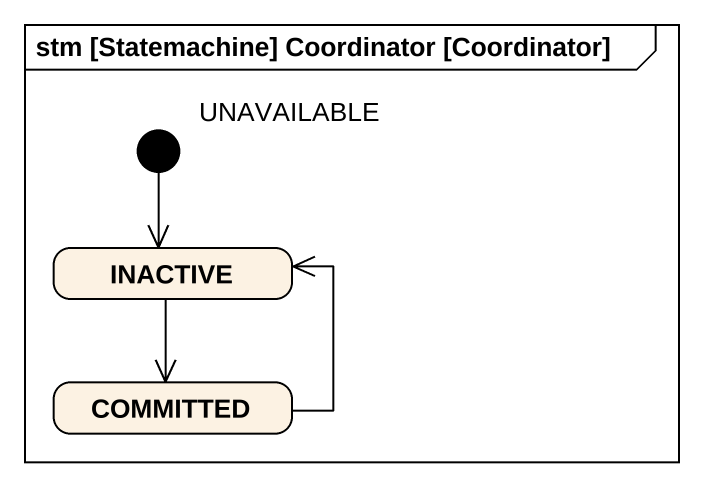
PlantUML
@startuml
mainframe stm [Statemachine] Coordinator [Coordinator]
hide empty description
state UNAVAILABLE <<start>>
state INACTIVE
state COMMITTED
UNAVAILABLE --> INACTIVE
INACTIVE --> COMMITTED
COMMITTED -up-> INACTIVE
@enduml
